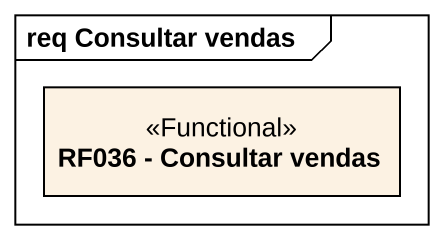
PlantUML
@startuml
mainframe req Consultar vendas
hide circle
hide empty members
class "RF036 - Consultar vendas" as RF036_Consultar_vendas <<Functional>>
@enduml
